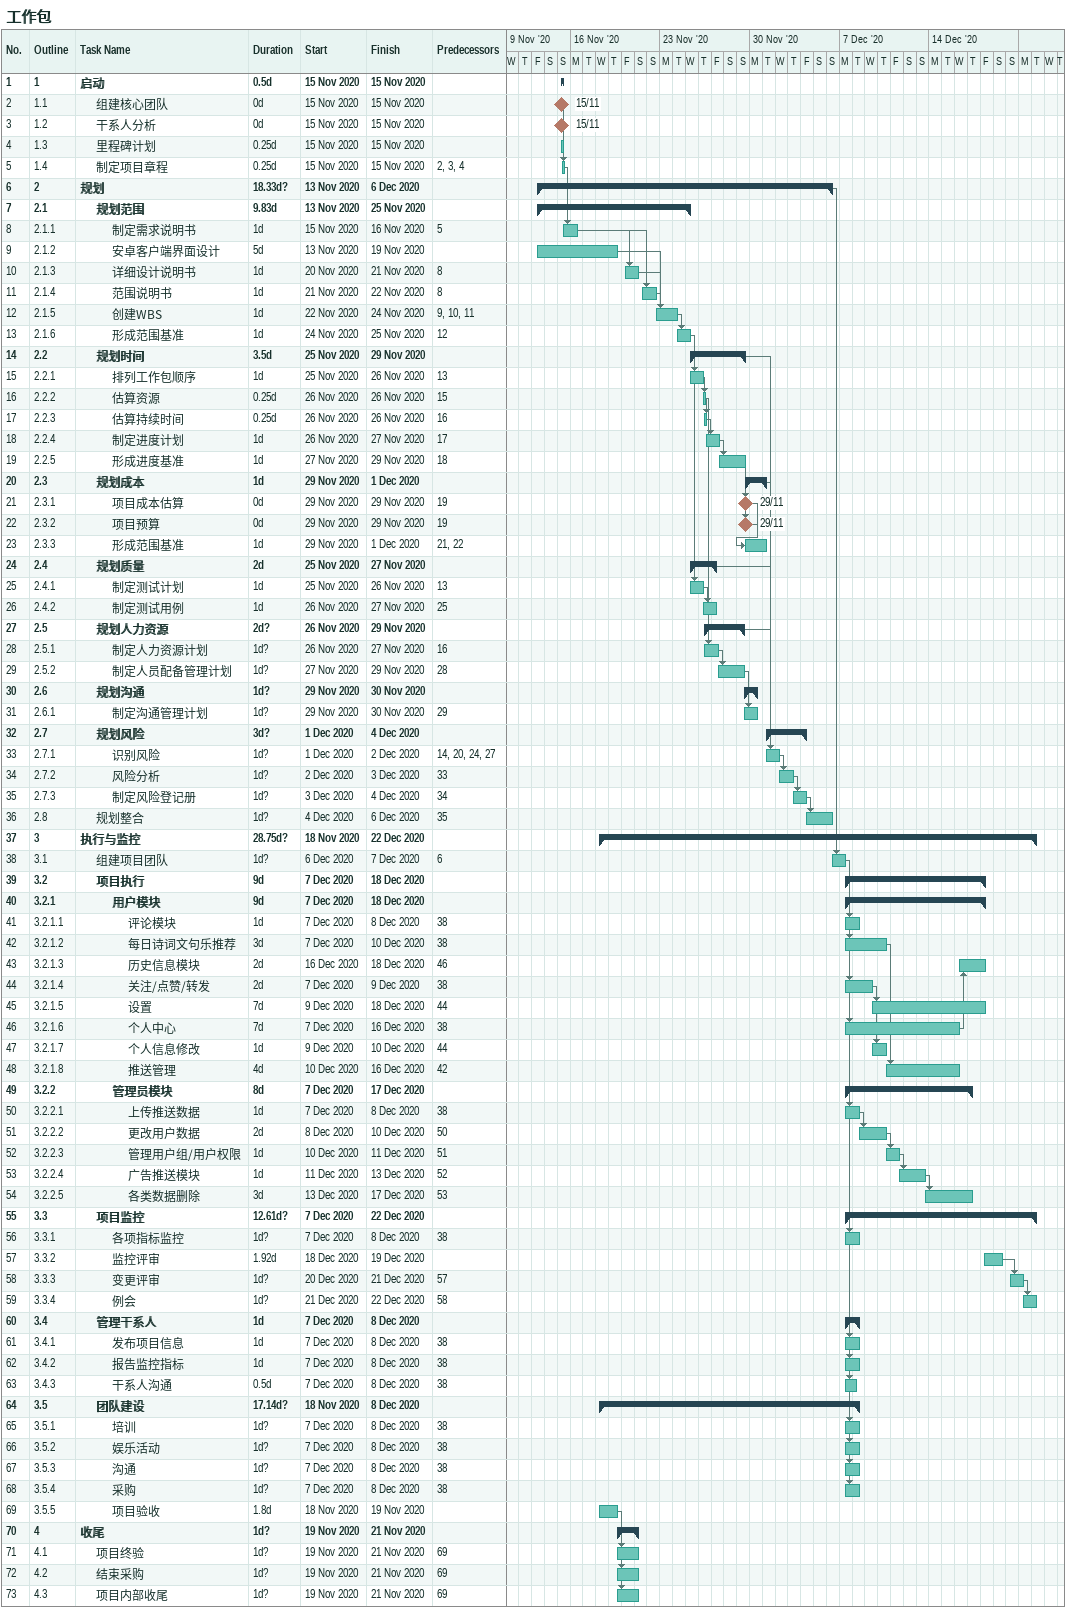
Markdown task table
工作包

| ID | WBS | Task | Duration | Start | Finish | Predecessors |
|---|---|---|---|---|---|---|
| 1 | 1 | **启动** | 0.5d | 2020-11-15 | 2020-11-15 |  |
| 2 | 1.1 | 组建核心团队 | 0d | 2020-11-15 | 2020-11-15 |  |
| 3 | 1.2 | 干系人分析 | 0d | 2020-11-15 | 2020-11-15 |  |
| 4 | 1.3 | 里程碑计划 | 0.25d | 2020-11-15 | 2020-11-15 |  |
| 5 | 1.4 | 制定项目章程 | 0.25d | 2020-11-15 | 2020-11-15 | 2, 3, 4 |
| 6 | 2 | **规划** | 18.33d? | 2020-11-13 | 2020-12-06 |  |
| 7 | 2.1 | **规划范围** | 9.83d | 2020-11-13 | 2020-11-25 |  |
| 8 | 2.1.1 | 制定需求说明书 | 1d | 2020-11-15 | 2020-11-16 | 5 |
| 9 | 2.1.2 | 安卓客户端界面设计 | 5d | 2020-11-13 | 2020-11-19 |  |
| 10 | 2.1.3 | 详细设计说明书 | 1d | 2020-11-20 | 2020-11-21 | 8 |
| 11 | 2.1.4 | 范围说明书 | 1d | 2020-11-21 | 2020-11-22 | 8 |
| 12 | 2.1.5 | 创建WBS | 1d | 2020-11-22 | 2020-11-24 | 9, 10, 11 |
| 13 | 2.1.6 | 形成范围基准 | 1d | 2020-11-24 | 2020-11-25 | 12 |
| 14 | 2.2 | **规划时间** | 3.5d | 2020-11-25 | 2020-11-29 |  |
| 15 | 2.2.1 | 排列工作包顺序 | 1d | 2020-11-25 | 2020-11-26 | 13 |
| 16 | 2.2.2 | 估算资源 | 0.25d | 2020-11-26 | 2020-11-26 | 15 |
| 17 | 2.2.3 | 估算持续时间 | 0.25d | 2020-11-26 | 2020-11-26 | 16 |
| 18 | 2.2.4 | 制定进度计划 | 1d | 2020-11-26 | 2020-11-27 | 17 |
| 19 | 2.2.5 | 形成进度基准 | 1d | 2020-11-27 | 2020-11-29 | 18 |
| 20 | 2.3 | **规划成本** | 1d | 2020-11-29 | 2020-12-01 |  |
| 21 | 2.3.1 | 项目成本估算 | 0d | 2020-11-29 | 2020-11-29 | 19 |
| 22 | 2.3.2 | 项目预算 | 0d | 2020-11-29 | 2020-11-29 | 19 |
| 23 | 2.3.3 | 形成范围基准 | 1d | 2020-11-29 | 2020-12-01 | 21, 22 |
| 24 | 2.4 | **规划质量** | 2d | 2020-11-25 | 2020-11-27 |  |
| 25 | 2.4.1 | 制定测试计划 | 1d | 2020-11-25 | 2020-11-26 | 13 |
| 26 | 2.4.2 | 制定测试用例 | 1d | 2020-11-26 | 2020-11-27 | 25 |
| 27 | 2.5 | **规划人力资源** | 2d? | 2020-11-26 | 2020-11-29 |  |
| 28 | 2.5.1 | 制定人力资源计划 | 1d? | 2020-11-26 | 2020-11-27 | 16 |
| 29 | 2.5.2 | 制定人员配备管理计划 | 1d? | 2020-11-27 | 2020-11-29 | 28 |
| 30 | 2.6 | **规划沟通** | 1d? | 2020-11-29 | 2020-11-30 |  |
| 31 | 2.6.1 | 制定沟通管理计划 | 1d? | 2020-11-29 | 2020-11-30 | 29 |
| 32 | 2.7 | **规划风险** | 3d? | 2020-12-01 | 2020-12-04 |  |
| 33 | 2.7.1 | 识别风险 | 1d? | 2020-12-01 | 2020-12-02 | 14, 20, 24, 27 |
| 34 | 2.7.2 | 风险分析 | 1d? | 2020-12-02 | 2020-12-03 | 33 |
| 35 | 2.7.3 | 制定风险登记册 | 1d? | 2020-12-03 | 2020-12-04 | 34 |
| 36 | 2.8 | 规划整合 | 1d? | 2020-12-04 | 2020-12-06 | 35 |
| 37 | 3 | **执行与监控** | 28.75d? | 2020-11-18 | 2020-12-22 |  |
| 38 | 3.1 | 组建项目团队 | 1d? | 2020-12-06 | 2020-12-07 | 6 |
| 39 | 3.2 | **项目执行** | 9d | 2020-12-07 | 2020-12-18 |  |
| 40 | 3.2.1 | **用户模块** | 9d | 2020-12-07 | 2020-12-18 |  |
| 41 | 3.2.1.1 | 评论模块 | 1d | 2020-12-07 | 2020-12-08 | 38 |
| 42 | 3.2.1.2 | 每日诗词文句乐推荐 | 3d | 2020-12-07 | 2020-12-10 | 38 |
| 43 | 3.2.1.3 | 历史信息模块 | 2d | 2020-12-16 | 2020-12-18 | 46 |
| 44 | 3.2.1.4 | 关注/点赞/转发 | 2d | 2020-12-07 | 2020-12-09 | 38 |
| 45 | 3.2.1.5 | 设置 | 7d | 2020-12-09 | 2020-12-18 | 44 |
| 46 | 3.2.1.6 | 个人中心 | 7d | 2020-12-07 | 2020-12-16 | 38 |
| 47 | 3.2.1.7 | 个人信息修改 | 1d | 2020-12-09 | 2020-12-10 | 44 |
| 48 | 3.2.1.8 | 推送管理 | 4d | 2020-12-10 | 2020-12-16 | 42 |
| 49 | 3.2.2 | **管理员模块** | 8d | 2020-12-07 | 2020-12-17 |  |
| 50 | 3.2.2.1 | 上传推送数据 | 1d | 2020-12-07 | 2020-12-08 | 38 |
| 51 | 3.2.2.2 | 更改用户数据 | 2d | 2020-12-08 | 2020-12-10 | 50 |
| 52 | 3.2.2.3 | 管理用户组/用户权限 | 1d | 2020-12-10 | 2020-12-11 | 51 |
| 53 | 3.2.2.4 | 广告推送模块 | 1d | 2020-12-11 | 2020-12-13 | 52 |
| 54 | 3.2.2.5 | 各类数据删除 | 3d | 2020-12-13 | 2020-12-17 | 53 |
| 55 | 3.3 | **项目监控** | 12.61d? | 2020-12-07 | 2020-12-22 |  |
| 56 | 3.3.1 | 各项指标监控 | 1d? | 2020-12-07 | 2020-12-08 | 38 |
| 57 | 3.3.2 | 监控评审 | 1.92d | 2020-12-18 | 2020-12-19 |  |
| 58 | 3.3.3 | 变更评审 | 1d? | 2020-12-20 | 2020-12-21 | 57 |
| 59 | 3.3.4 | 例会 | 1d? | 2020-12-21 | 2020-12-22 | 58 |
| 60 | 3.4 | **管理干系人** | 1d | 2020-12-07 | 2020-12-08 |  |
| 61 | 3.4.1 | 发布项目信息 | 1d | 2020-12-07 | 2020-12-08 | 38 |
| 62 | 3.4.2 | 报告监控指标 | 1d | 2020-12-07 | 2020-12-08 | 38 |
| 63 | 3.4.3 | 干系人沟通 | 0.5d | 2020-12-07 | 2020-12-08 | 38 |
| 64 | 3.5 | **团队建设** | 17.14d? | 2020-11-18 | 2020-12-08 |  |
| 65 | 3.5.1 | 培训 | 1d? | 2020-12-07 | 2020-12-08 | 38 |
| 66 | 3.5.2 | 娱乐活动 | 1d? | 2020-12-07 | 2020-12-08 | 38 |
| 67 | 3.5.3 | 沟通 | 1d? | 2020-12-07 | 2020-12-08 | 38 |
| 68 | 3.5.4 | 采购 | 1d? | 2020-12-07 | 2020-12-08 | 38 |
| 69 | 3.5.5 | 项目验收 | 1.8d | 2020-11-18 | 2020-11-19 |  |
| 70 | 4 | **收尾** | 1d? | 2020-11-19 | 2020-11-21 |  |
| 71 | 4.1 | 项目终验 | 1d? | 2020-11-19 | 2020-11-21 | 69 |
| 72 | 4.2 | 结束采购 | 1d? | 2020-11-19 | 2020-11-21 | 69 |
| 73 | 4.3 | 项目内部收尾 | 1d? | 2020-11-19 | 2020-11-21 | 69 |
